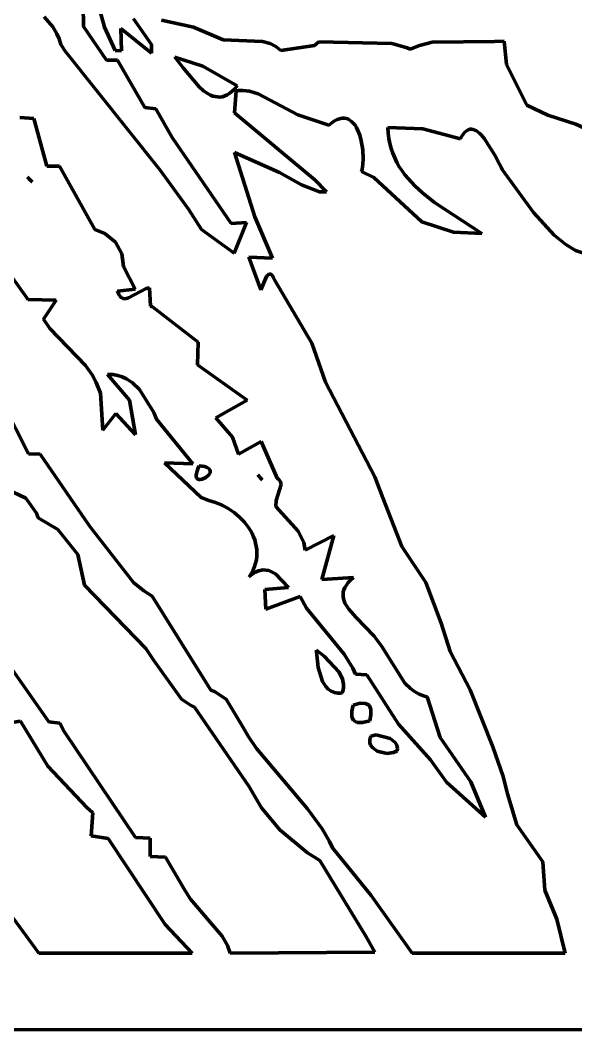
# Model space of a CAD drawing. Header units: millimetres. Extents: x 0 to 6.58, y 0 to 6.88.
# Drawn here: x 2.104 to 2.908, y 0 to 1.461 of the extents above; entities that cross this region are included whole.
import ezdxf

# ---------------------------------------------------------------- set-up
doc = ezdxf.new("R2010")
doc.units = ezdxf.units.MM
doc.layers.add('color#020202ff', color=7, linetype='CONTINUOUS', lineweight=100)
doc.layers.add('color#ffffffff', color=7, linetype='CONTINUOUS', lineweight=100)

msp = doc.modelspace()

# ---------------------------------------------------------------- linework, layer by layer
at = {"layer": 'color#020202ff'}
for p, q in [((2.2044, 1.5272), (2.2258, 1.4507)), ((2.195, 1.4516), (2.1946, 1.4822)), ((2.1382, 1.4654), (2.1508, 1.4509)), ((2.2934, 1.4255), (2.2675, 1.4628)), ((2.1508, 1.4509), (2.1567, 1.4408)), ((2.2283, 1.4027), (2.195, 1.4516)), ((2.2258, 1.4507), (2.2412, 1.4169)), ((2.2503, 1.4163), (2.2494, 1.4488)), ((2.2494, 1.4488), (2.2937, 1.4127)), ((2.3083, 1.4606), (2.3544, 1.4503)), ((2.3544, 1.4503), (2.3972, 1.4324)), ((2.1567, 1.4408), (2.1598, 1.4334)), ((2.1598, 1.4334), (2.1623, 1.4254)), ((2.3972, 1.4324), (2.4544, 1.43)), ((2.1623, 1.4254), (2.1689, 1.4159)), ((2.2412, 1.4169), (2.2503, 1.4163)), ((2.2937, 1.4127), (2.2934, 1.4255)), ((2.4544, 1.43), (2.4656, 1.4268)), ((2.4656, 1.4268), (2.4734, 1.4226)), ((2.4734, 1.4226), (2.4783, 1.4189)), ((2.4783, 1.4189), (2.4806, 1.4166)), ((2.4806, 1.4166), (2.5294, 1.424)), ((2.5294, 1.424), (2.5359, 1.4294)), ((2.5359, 1.4294), (2.6416, 1.4271)), ((2.6416, 1.4271), (2.6638, 1.4206)), ((2.6638, 1.4206), (2.6681, 1.4189)), ((2.6681, 1.4189), (2.6815, 1.4242)), ((2.6815, 1.4242), (2.6998, 1.4287)), ((2.6998, 1.4287), (2.79, 1.4299)), ((2.79, 1.4299), (2.8041, 1.4301)), ((2.8041, 1.4301), (2.8072, 1.3963)), ((2.1689, 1.4159), (2.3062, 1.2434)), ((2.2442, 1.4026), (2.2283, 1.4027)), ((2.2838, 1.3343), (2.2442, 1.4026)), ((2.3272, 1.4073), (2.3294, 1.4045)), ((2.3678, 1.3943), (2.3272, 1.4073)), ((2.3294, 1.4045), (2.3393, 1.3915)), ((2.3393, 1.3915), (2.3626, 1.364)), ((2.4176, 1.3656), (2.3678, 1.3943)), ((2.8072, 1.3963), (2.8367, 1.3377)), ((2.3626, 1.364), (2.369, 1.3585)), ((2.369, 1.3585), (2.3755, 1.354)), ((2.4104, 1.3577), (2.414, 1.3613)), ((2.414, 1.3613), (2.4176, 1.3656)), ((2.4194, 1.3588), (2.4161, 1.3583)), ((2.4259, 1.359), (2.4194, 1.3588)), ((2.4355, 1.3579), (2.4259, 1.359)), ((2.3755, 1.354), (2.3789, 1.3523)), ((2.3789, 1.3523), (2.3823, 1.3509)), ((2.3823, 1.3509), (2.3857, 1.35)), ((2.3857, 1.35), (2.3892, 1.3495)), ((2.3892, 1.3495), (2.3926, 1.3494)), ((2.3926, 1.3494), (2.3962, 1.3499)), ((2.3962, 1.3499), (2.3997, 1.351)), ((2.3997, 1.351), (2.4032, 1.3526)), ((2.4032, 1.3526), (2.4068, 1.3548)), ((2.4068, 1.3548), (2.4104, 1.3577)), ((2.4161, 1.3583), (2.4138, 1.3268)), ((2.448, 1.3539), (2.4355, 1.3579)), ((2.5055, 1.3235), (2.448, 1.3539)), ((2.3, 1.3326), (2.2838, 1.3343)), ((2.3237, 1.2908), (2.3, 1.3326)), ((2.8367, 1.3377), (2.8674, 1.3234)), ((2.1233, 1.3186), (2.1033, 1.3199)), ((2.1422, 1.2495), (2.1233, 1.3186)), ((2.4138, 1.3268), (2.5301, 1.2298)), ((2.5502, 1.3086), (2.5055, 1.3235)), ((2.5585, 1.3148), (2.5544, 1.312)), ((2.5623, 1.3168), (2.5585, 1.3148)), ((2.5659, 1.3181), (2.5623, 1.3168)), ((2.5694, 1.3187), (2.5659, 1.3181)), ((2.5727, 1.3188), (2.5694, 1.3187)), ((2.5757, 1.3183), (2.5727, 1.3188)), ((2.5786, 1.3172), (2.5757, 1.3183)), ((2.5813, 1.3157), (2.5786, 1.3172)), ((2.5838, 1.3137), (2.5813, 1.3157)), ((2.8674, 1.3234), (2.9077, 1.3103)), ((2.5544, 1.312), (2.5502, 1.3086)), ((2.5861, 1.3113), (2.5838, 1.3137)), ((2.5882, 1.3086), (2.5861, 1.3113)), ((2.5902, 1.3055), (2.5882, 1.3086)), ((2.592, 1.3021), (2.5902, 1.3055)), ((2.595, 1.2945), (2.592, 1.3021)), ((2.6863, 1.3034), (2.6357, 1.3054)), ((2.6357, 1.3054), (2.6361, 1.2973)), ((2.7406, 1.2888), (2.6863, 1.3034)), ((2.7496, 1.3007), (2.7473, 1.2988)), ((2.752, 1.3021), (2.7496, 1.3007)), ((2.7543, 1.3028), (2.752, 1.3021)), ((2.7567, 1.3029), (2.7543, 1.3028)), ((2.7591, 1.3026), (2.7567, 1.3029)), ((2.7616, 1.3017), (2.7591, 1.3026)), ((2.764, 1.3005), (2.7616, 1.3017)), ((2.7664, 1.2988), (2.764, 1.3005)), ((2.9077, 1.3103), (2.9374, 1.2966)), ((2.4091, 1.1664), (2.3237, 1.2908)), ((2.5973, 1.2862), (2.595, 1.2945)), ((2.5994, 1.2731), (2.5973, 1.2862)), ((2.6361, 1.2973), (2.6371, 1.2895)), ((2.6371, 1.2895), (2.6385, 1.2821)), ((2.7428, 1.2929), (2.7406, 1.2888)), ((2.745, 1.2962), (2.7428, 1.2929)), ((2.7473, 1.2988), (2.745, 1.2962)), ((2.7688, 1.2968), (2.7664, 1.2988)), ((2.7711, 1.2944), (2.7688, 1.2968)), ((2.7758, 1.2889), (2.7711, 1.2944)), ((2.7905, 1.2653), (2.7758, 1.2889)), ((2.6, 1.2602), (2.5994, 1.2731)), ((2.6385, 1.2821), (2.6404, 1.2749)), ((2.6404, 1.2749), (2.6428, 1.268)), ((2.4788, 1.2403), (2.4137, 1.2693)), ((2.4137, 1.2693), (2.4434, 1.1759)), ((2.5995, 1.2521), (2.6, 1.2602)), ((2.6428, 1.268), (2.6456, 1.2613)), ((2.6456, 1.2613), (2.6488, 1.2549)), ((2.7973, 1.2523), (2.7905, 1.2653)), ((2.1606, 1.2496), (2.1422, 1.2495)), ((2.2118, 1.1578), (2.1606, 1.2496)), ((2.3062, 1.2434), (2.3472, 1.1872)), ((2.5976, 1.2415), (2.5984, 1.2448)), ((2.6155, 1.233), (2.5976, 1.2415)), ((2.5984, 1.2448), (2.5995, 1.2521)), ((2.6488, 1.2549), (2.6523, 1.2487)), ((2.6523, 1.2487), (2.6562, 1.2427)), ((2.6562, 1.2427), (2.6605, 1.237)), ((2.8, 1.247), (2.7973, 1.2523)), ((2.8012, 1.2448), (2.8, 1.247)), ((2.8465, 1.1822), (2.8012, 1.2448)), ((2.114, 1.2336), (2.1207, 1.2269)), ((2.1192, 1.2284), (2.114, 1.2336)), ((2.1207, 1.2269), (2.1192, 1.2284)), ((2.5105, 1.2224), (2.4788, 1.2403)), ((2.5301, 1.2298), (2.5469, 1.2122)), ((2.6848, 1.1691), (2.6155, 1.233)), ((2.6605, 1.237), (2.665, 1.2314)), ((2.665, 1.2314), (2.6749, 1.2209)), ((2.5366, 1.2123), (2.5105, 1.2224)), ((2.6749, 1.2209), (2.6858, 1.2109)), ((2.5469, 1.2122), (2.5366, 1.2123)), ((2.6858, 1.2109), (2.7033, 1.1971)), ((2.3472, 1.1872), (2.366, 1.1578)), ((2.7033, 1.1971), (2.7715, 1.1522)), ((2.4434, 1.1759), (2.4688, 1.1163)), ((2.7305, 1.1538), (2.6848, 1.1691)), ((2.8762, 1.1497), (2.8465, 1.1822)), ((2.2263, 1.1519), (2.2118, 1.1578)), ((2.366, 1.1578), (2.4131, 1.1236)), ((2.4313, 1.1681), (2.4091, 1.1664)), ((2.4131, 1.1236), (2.4313, 1.1681)), ((2.2413, 1.1395), (2.2263, 1.1519)), ((2.2506, 1.1225), (2.2413, 1.1395)), ((2.7715, 1.1522), (2.7305, 1.1538)), ((2.8932, 1.1361), (2.8762, 1.1497)), ((2.9072, 1.1273), (2.8932, 1.1361)), ((2.9657, 1.1072), (2.9072, 1.1273)), ((2.2532, 1.1045), (2.2506, 1.1225)), ((2.4688, 1.1163), (2.4343, 1.1179)), ((2.4343, 1.1179), (2.4519, 1.0703)), ((2.0805, 1.1048), (2.113, 1.0589)), ((2.2699, 1.0714), (2.2532, 1.1045)), ((2.4519, 1.0703), (2.4603, 1.09)), ((2.4603, 1.09), (2.4634, 1.0931)), ((2.4634, 1.0931), (2.4659, 1.0934)), ((2.4659, 1.0934), (2.4675, 1.0925)), ((2.4675, 1.0925), (2.4691, 1.0904)), ((2.4691, 1.0904), (2.4699, 1.0889)), ((2.4699, 1.0889), (2.4707, 1.0871)), ((2.4707, 1.0871), (2.4715, 1.0849)), ((2.4715, 1.0849), (2.5257, 0.9936)), ((2.2446, 1.0686), (2.2699, 1.0714)), ((2.2455, 1.0661), (2.2446, 1.0686)), ((2.2857, 1.0723), (2.2604, 1.0588)), ((2.2906, 1.0733), (2.2857, 1.0723)), ((2.292, 1.0471), (2.2906, 1.0733)), ((2.113, 1.0589), (2.1147, 1.0565)), ((2.1147, 1.0565), (2.1558, 1.0558)), ((2.1558, 1.0558), (2.1374, 1.028)), ((2.2464, 1.0639), (2.2455, 1.0661)), ((2.2475, 1.0621), (2.2464, 1.0639)), ((2.2486, 1.0606), (2.2475, 1.0621)), ((2.2498, 1.0595), (2.2486, 1.0606)), ((2.2525, 1.0581), (2.2498, 1.0595)), ((2.2555, 1.0577), (2.2525, 1.0581)), ((2.2604, 1.0588), (2.2555, 1.0577)), ((2.2949, 1.0461), (2.292, 1.0471)), ((2.3612, 0.9947), (2.2949, 1.0461)), ((2.1374, 1.028), (2.1464, 1.0144)), ((2.1464, 1.0144), (2.1981, 0.961)), ((2.3602, 0.962), (2.3612, 0.9947)), ((2.5257, 0.9936), (2.5453, 0.9369)), ((2.1981, 0.961), (2.2077, 0.9477)), ((2.4322, 0.9111), (2.3602, 0.962)), ((2.2077, 0.9477), (2.2134, 0.9366)), ((2.2134, 0.9366), (2.2199, 0.9209)), ((2.2618, 0.9108), (2.2299, 0.9478)), ((2.2299, 0.9478), (2.2375, 0.9478)), ((2.2375, 0.9478), (2.2447, 0.9467)), ((2.2447, 0.9467), (2.2514, 0.9447)), ((2.2514, 0.9447), (2.2576, 0.9418)), ((2.2576, 0.9418), (2.2662, 0.9362)), ((2.2662, 0.9362), (2.2762, 0.9265)), ((2.5453, 0.9369), (2.617, 0.7999)), ((2.2199, 0.9209), (2.2232, 0.8673)), ((2.2762, 0.9265), (2.2968, 0.8929)), ((2.1158, 0.8335), (2.0785, 0.9064)), ((2.2707, 0.8607), (2.2618, 0.9108)), ((2.3868, 0.8853), (2.4322, 0.9111)), ((2.2232, 0.8673), (2.242, 0.8916)), ((2.242, 0.8916), (2.2707, 0.8607)), ((2.2968, 0.8929), (2.301, 0.8833)), ((2.301, 0.8833), (2.3535, 0.8188)), ((2.4108, 0.8572), (2.3868, 0.8853)), ((2.4195, 0.8326), (2.4108, 0.8572)), ((2.4523, 0.8512), (2.4195, 0.8326)), ((2.4756, 0.7981), (2.4523, 0.8512)), ((2.1324, 0.833), (2.1158, 0.8335)), ((2.2036, 0.7296), (2.1324, 0.833)), ((2.3535, 0.8188), (2.3124, 0.8201)), ((2.3124, 0.8201), (2.3657, 0.7703)), ((2.3583, 0.8025), (2.3587, 0.805)), ((2.3587, 0.805), (2.3595, 0.8081)), ((2.3595, 0.8081), (2.3608, 0.8117)), ((2.3608, 0.8117), (2.3628, 0.8159)), ((2.3628, 0.8159), (2.367, 0.8154)), ((2.367, 0.8154), (2.3705, 0.8147)), ((2.3705, 0.8147), (2.3733, 0.8138)), ((2.3733, 0.8138), (2.3755, 0.8127)), ((2.3755, 0.8127), (2.377, 0.8115)), ((2.3783, 0.8058), (2.3766, 0.8028)), ((2.377, 0.8115), (2.378, 0.8102)), ((2.378, 0.8102), (2.3785, 0.8087)), ((2.3786, 0.8073), (2.3783, 0.8058)), ((2.3785, 0.8087), (2.3786, 0.8073)), ((2.3584, 0.8004), (2.3583, 0.8025)), ((2.3589, 0.7987), (2.3584, 0.8004)), ((2.3597, 0.7975), (2.3589, 0.7987)), ((2.3608, 0.7966), (2.3597, 0.7975)), ((2.3621, 0.7961), (2.3608, 0.7966)), ((2.3636, 0.7959), (2.3621, 0.7961)), ((2.367, 0.7965), (2.3636, 0.7959)), ((2.3723, 0.799), (2.367, 0.7965)), ((2.3766, 0.8028), (2.3723, 0.799)), ((2.4474, 0.8028), (2.4537, 0.7957)), ((2.4523, 0.7973), (2.4474, 0.8028)), ((2.4537, 0.7957), (2.4523, 0.7973)), ((2.474, 0.7659), (2.4813, 0.7887)), ((2.4783, 0.7955), (2.4756, 0.7981)), ((2.4801, 0.7928), (2.4783, 0.7955)), ((2.4813, 0.7887), (2.4801, 0.7928)), ((2.617, 0.7999), (2.6285, 0.7697)), ((2.0835, 0.7828), (2.1119, 0.7691)), ((2.1119, 0.7691), (2.1272, 0.7473)), ((2.3657, 0.7703), (2.3765, 0.7657)), ((2.3765, 0.7657), (2.3863, 0.763)), ((2.3863, 0.763), (2.3957, 0.7591)), ((2.4737, 0.757), (2.474, 0.7659)), ((2.6285, 0.7697), (2.6557, 0.6991)), ((2.1272, 0.7473), (2.1295, 0.7405)), ((2.3957, 0.7591), (2.4048, 0.7543)), ((2.4048, 0.7543), (2.4133, 0.7485)), ((2.4133, 0.7485), (2.4211, 0.7418)), ((2.506, 0.7213), (2.4737, 0.757)), ((2.1295, 0.7405), (2.1579, 0.724)), ((2.4211, 0.7418), (2.4282, 0.7345)), ((2.4282, 0.7345), (2.4342, 0.7265)), ((2.1579, 0.724), (2.1869, 0.6877)), ((2.2065, 0.7259), (2.2036, 0.7296)), ((2.2676, 0.6469), (2.2065, 0.7259)), ((2.4342, 0.7265), (2.4369, 0.7222)), ((2.4369, 0.7222), (2.4392, 0.7179)), ((2.4392, 0.7179), (2.4413, 0.7134)), ((2.5142, 0.705), (2.506, 0.7213)), ((2.4413, 0.7134), (2.443, 0.7089)), ((2.443, 0.7089), (2.4443, 0.7042)), ((2.4443, 0.7042), (2.4453, 0.6995)), ((2.516, 0.6941), (2.5142, 0.705)), ((2.5576, 0.7149), (2.516, 0.6941)), ((2.54, 0.6514), (2.5576, 0.7149)), ((2.1869, 0.6877), (2.1968, 0.6435)), ((2.4453, 0.6995), (2.446, 0.6947)), ((2.446, 0.6947), (2.4462, 0.6899)), ((2.4462, 0.6899), (2.446, 0.685)), ((2.6557, 0.6991), (2.6907, 0.647)), ((2.4443, 0.6751), (2.4428, 0.6702)), ((2.4454, 0.6801), (2.4443, 0.6751)), ((2.446, 0.685), (2.4454, 0.6801)), ((2.4382, 0.6604), (2.4352, 0.6555)), ((2.4352, 0.6555), (2.4397, 0.6593)), ((2.4407, 0.6653), (2.4382, 0.6604)), ((2.4397, 0.6593), (2.4442, 0.6622)), ((2.4428, 0.6702), (2.4407, 0.6653)), ((2.4442, 0.6622), (2.4485, 0.6641)), ((2.4485, 0.6641), (2.455, 0.6654)), ((2.455, 0.6654), (2.4633, 0.6645)), ((2.4633, 0.6645), (2.4731, 0.6598)), ((2.4731, 0.6598), (2.4917, 0.6401)), ((2.1968, 0.6435), (2.2856, 0.5517)), ((2.2824, 0.6349), (2.2676, 0.6469)), ((2.5858, 0.6542), (2.54, 0.6514)), ((2.5736, 0.6401), (2.5757, 0.6435)), ((2.5757, 0.6435), (2.5784, 0.647)), ((2.5784, 0.647), (2.5818, 0.6506)), ((2.5818, 0.6506), (2.5858, 0.6542)), ((2.6907, 0.647), (2.713, 0.5883)), ((2.2947, 0.6273), (2.2824, 0.6349)), ((2.4917, 0.6401), (2.4576, 0.637)), ((2.4576, 0.637), (2.4589, 0.6085)), ((2.5708, 0.6301), (2.5712, 0.6334)), ((2.5708, 0.6269), (2.5708, 0.6301)), ((2.5712, 0.6334), (2.5721, 0.6367)), ((2.5721, 0.6367), (2.5736, 0.6401)), ((2.3797, 0.4914), (2.2947, 0.6273)), ((2.4589, 0.6085), (2.5089, 0.6269)), ((2.5089, 0.6269), (2.5181, 0.61)), ((2.5713, 0.6237), (2.5708, 0.6269)), ((2.5723, 0.6205), (2.5713, 0.6237)), ((2.5735, 0.6174), (2.5723, 0.6205)), ((2.5752, 0.6143), (2.5735, 0.6174)), ((2.5793, 0.6083), (2.5752, 0.6143)), ((2.5181, 0.61), (2.5723, 0.5432)), ((2.59, 0.5964), (2.5793, 0.6083)), ((2.616, 0.5697), (2.59, 0.5964)), ((2.713, 0.5883), (2.726, 0.5475)), ((2.6201, 0.5636), (2.616, 0.5697)), ((2.6269, 0.5544), (2.6201, 0.5636)), ((2.1451, 0.4455), (2.0776, 0.5422)), ((2.2856, 0.5517), (2.2969, 0.5345)), ((2.5325, 0.5492), (2.5325, 0.5468)), ((2.5435, 0.5406), (2.5325, 0.5492)), ((2.5325, 0.5468), (2.5346, 0.524)), ((2.565, 0.5172), (2.5435, 0.5406)), ((2.5723, 0.5432), (2.5849, 0.523)), ((2.6604, 0.5016), (2.6269, 0.5544)), ((2.726, 0.5475), (2.7546, 0.4918)), ((2.2969, 0.5345), (2.3369, 0.4784)), ((2.5346, 0.524), (2.5412, 0.5038)), ((2.5699, 0.5074), (2.565, 0.5172)), ((2.5849, 0.523), (2.5889, 0.5143)), ((2.5889, 0.5143), (2.6052, 0.5134)), ((2.6052, 0.5134), (2.651, 0.442)), ((2.5412, 0.5038), (2.5457, 0.4967)), ((2.5457, 0.4967), (2.5494, 0.4929)), ((2.5717, 0.4999), (2.5699, 0.5074)), ((2.5717, 0.4948), (2.5717, 0.4999)), ((2.6684, 0.4937), (2.6604, 0.5016)), ((2.3847, 0.4895), (2.3797, 0.4914)), ((2.4018, 0.4785), (2.3847, 0.4895)), ((2.5494, 0.4929), (2.5535, 0.4899)), ((2.5535, 0.4899), (2.5583, 0.4879)), ((2.5583, 0.4879), (2.5609, 0.4873)), ((2.5609, 0.4873), (2.5636, 0.487)), ((2.5636, 0.487), (2.5665, 0.4871)), ((2.5665, 0.4871), (2.5696, 0.4875)), ((2.5696, 0.4875), (2.5706, 0.4899)), ((2.5706, 0.4899), (2.5717, 0.4948)), ((2.6744, 0.4892), (2.6684, 0.4937)), ((2.6811, 0.4855), (2.6744, 0.4892)), ((2.6886, 0.4827), (2.6811, 0.4855)), ((2.6926, 0.4816), (2.6886, 0.4827)), ((2.7546, 0.4918), (2.7875, 0.4096)), ((2.3369, 0.4784), (2.35, 0.4697)), ((2.35, 0.4697), (2.356, 0.467)), ((2.4263, 0.4373), (2.4018, 0.4785)), ((2.5854, 0.4697), (2.5836, 0.4611)), ((2.5956, 0.4724), (2.5854, 0.4697)), ((2.6033, 0.4723), (2.5956, 0.4724)), ((2.6085, 0.4696), (2.6033, 0.4723)), ((2.6111, 0.464), (2.6085, 0.4696)), ((2.7113, 0.4228), (2.6926, 0.4816)), ((2.356, 0.467), (2.4347, 0.3526)), ((2.5836, 0.4611), (2.5836, 0.4529)), ((2.5836, 0.4529), (2.5862, 0.4474)), ((2.6095, 0.4471), (2.6112, 0.4557)), ((2.6112, 0.4557), (2.6111, 0.464)), ((2.0881, 0.4442), (2.1039, 0.4464)), ((2.1039, 0.4464), (2.1438, 0.3815)), ((2.1609, 0.4436), (2.1451, 0.4455)), ((2.1673, 0.4314), (2.1609, 0.4436)), ((2.5862, 0.4474), (2.5914, 0.4446)), ((2.5914, 0.4446), (2.5991, 0.4445)), ((2.5991, 0.4445), (2.6095, 0.4471)), ((2.651, 0.442), (2.6974, 0.3908)), ((2.2703, 0.2784), (2.1673, 0.4314)), ((2.4336, 0.4249), (2.4263, 0.4373)), ((2.4458, 0.4071), (2.4336, 0.4249)), ((2.6112, 0.425), (2.6103, 0.4229)), ((2.6189, 0.4265), (2.6112, 0.425)), ((2.6392, 0.4213), (2.6189, 0.4265)), ((2.6103, 0.4229), (2.6095, 0.419)), ((2.6095, 0.419), (2.6097, 0.4154)), ((2.6097, 0.4154), (2.6108, 0.412)), ((2.6108, 0.412), (2.614, 0.4077)), ((2.6462, 0.4157), (2.6392, 0.4213)), ((2.6487, 0.4116), (2.6462, 0.4157)), ((2.6496, 0.407), (2.6487, 0.4116)), ((2.7558, 0.3587), (2.7113, 0.4228)), ((2.7875, 0.4096), (2.8026, 0.3664)), ((2.5196, 0.3196), (2.4458, 0.4071)), ((2.614, 0.4077), (2.6203, 0.4033)), ((2.6203, 0.4033), (2.6343, 0.3999)), ((2.6343, 0.3999), (2.6441, 0.4012)), ((2.6441, 0.4012), (2.649, 0.4036)), ((2.649, 0.4036), (2.6496, 0.407)), ((2.1438, 0.3815), (2.1998, 0.3215)), ((2.6974, 0.3908), (2.7205, 0.3583)), ((2.8026, 0.3664), (2.8087, 0.3412)), ((2.4347, 0.3526), (2.4528, 0.3212)), ((2.7205, 0.3583), (2.7769, 0.3078)), ((2.7769, 0.3078), (2.7558, 0.3587)), ((2.8087, 0.3412), (2.8224, 0.2964)), ((2.1998, 0.3215), (2.2087, 0.3139)), ((2.2087, 0.3139), (2.2065, 0.2806)), ((2.4528, 0.3212), (2.4795, 0.2892)), ((2.5404, 0.2908), (2.5196, 0.3196)), ((2.8224, 0.2964), (2.86, 0.2431)), ((2.2065, 0.2806), (2.231, 0.277)), ((2.2918, 0.2771), (2.2703, 0.2784)), ((2.4795, 0.2892), (2.5195, 0.256)), ((2.551, 0.2723), (2.5404, 0.2908)), ((2.231, 0.277), (2.3135, 0.1524)), ((2.2919, 0.2508), (2.2918, 0.2771)), ((2.5558, 0.2632), (2.551, 0.2723)), ((2.6116, 0.1944), (2.5558, 0.2632)), ((2.3139, 0.2498), (2.2919, 0.2508)), ((2.3419, 0.2022), (2.3139, 0.2498)), ((2.5195, 0.256), (2.5371, 0.2451)), ((2.5371, 0.2451), (2.6038, 0.1357)), ((2.86, 0.2431), (2.8631, 0.2018)), ((2.1307, 0.1111), (2.0455, 0.2267)), ((2.35, 0.1889), (2.3419, 0.2022)), ((2.6707, 0.1107), (2.6116, 0.1944)), ((2.8631, 0.2018), (2.8803, 0.1599)), ((2.3959, 0.1356), (2.35, 0.1889)), ((2.3135, 0.1524), (2.3527, 0.1109)), ((2.8803, 0.1599), (2.8925, 0.111)), ((2.4035, 0.1222), (2.3959, 0.1356)), ((2.6038, 0.1357), (2.6169, 0.1125)), ((2.4076, 0.1111), (2.4035, 0.1222)), ((2.3527, 0.1109), (2.1307, 0.1111)), ((2.6169, 0.1125), (2.4076, 0.1111)), ((2.8925, 0.111), (2.6707, 0.1107))]:
    msp.add_line(p, q, dxfattribs=at)
at = {"layer": 'color#ffffffff'}
for p, q in [((2.2258, 1.4507), (2.2044, 1.5272)), ((2.1946, 1.4822), (2.195, 1.4516)), ((2.1508, 1.4509), (2.1382, 1.4654)), ((2.2675, 1.4628), (2.2934, 1.4255)), ((2.1567, 1.4408), (2.1508, 1.4509)), ((2.195, 1.4516), (2.2283, 1.4027)), ((2.2412, 1.4169), (2.2258, 1.4507)), ((2.2937, 1.4127), (2.2494, 1.4488)), ((2.2494, 1.4488), (2.2503, 1.4163)), ((2.3544, 1.4503), (2.3083, 1.4606)), ((2.3972, 1.4324), (2.3544, 1.4503)), ((2.1598, 1.4334), (2.1567, 1.4408)), ((2.1623, 1.4254), (2.1598, 1.4334)), ((2.4544, 1.43), (2.3972, 1.4324)), ((2.1689, 1.4159), (2.1623, 1.4254)), ((2.2503, 1.4163), (2.2412, 1.4169)), ((2.2934, 1.4255), (2.2937, 1.4127)), ((2.4656, 1.4268), (2.4544, 1.43)), ((2.4734, 1.4226), (2.4656, 1.4268)), ((2.4783, 1.4189), (2.4734, 1.4226)), ((2.4806, 1.4166), (2.4783, 1.4189)), ((2.5294, 1.424), (2.4806, 1.4166)), ((2.5359, 1.4294), (2.5294, 1.424)), ((2.6416, 1.4271), (2.5359, 1.4294)), ((2.6638, 1.4206), (2.6416, 1.4271)), ((2.6681, 1.4189), (2.6638, 1.4206)), ((2.6815, 1.4242), (2.6681, 1.4189)), ((2.6998, 1.4287), (2.6815, 1.4242)), ((2.79, 1.4299), (2.6998, 1.4287)), ((2.8041, 1.4301), (2.79, 1.4299)), ((2.8072, 1.3963), (2.8041, 1.4301)), ((2.3062, 1.2434), (2.1689, 1.4159)), ((2.2283, 1.4027), (2.2442, 1.4026)), ((2.2442, 1.4026), (2.2838, 1.3343)), ((2.3272, 1.4073), (2.3678, 1.3943)), ((2.3294, 1.4045), (2.3272, 1.4073)), ((2.3393, 1.3915), (2.3294, 1.4045)), ((2.3626, 1.364), (2.3393, 1.3915)), ((2.3678, 1.3943), (2.4176, 1.3656)), ((2.8367, 1.3377), (2.8072, 1.3963)), ((2.369, 1.3585), (2.3626, 1.364)), ((2.3755, 1.354), (2.369, 1.3585)), ((2.414, 1.3613), (2.4104, 1.3577)), ((2.4176, 1.3656), (2.414, 1.3613)), ((2.4161, 1.3583), (2.4194, 1.3588)), ((2.4194, 1.3588), (2.4259, 1.359)), ((2.4259, 1.359), (2.4355, 1.3579)), ((2.3789, 1.3523), (2.3755, 1.354)), ((2.3823, 1.3509), (2.3789, 1.3523)), ((2.3857, 1.35), (2.3823, 1.3509)), ((2.3892, 1.3495), (2.3857, 1.35)), ((2.3926, 1.3494), (2.3892, 1.3495)), ((2.3962, 1.3499), (2.3926, 1.3494)), ((2.3997, 1.351), (2.3962, 1.3499)), ((2.4032, 1.3526), (2.3997, 1.351)), ((2.4068, 1.3548), (2.4032, 1.3526)), ((2.4104, 1.3577), (2.4068, 1.3548)), ((2.4138, 1.3268), (2.4161, 1.3583)), ((2.4355, 1.3579), (2.448, 1.3539)), ((2.448, 1.3539), (2.5055, 1.3235)), ((2.2838, 1.3343), (2.3, 1.3326)), ((2.3, 1.3326), (2.3237, 1.2908)), ((2.8674, 1.3234), (2.8367, 1.3377)), ((2.1033, 1.3199), (2.1233, 1.3186)), ((2.1233, 1.3186), (2.1422, 1.2495)), ((2.5301, 1.2298), (2.4138, 1.3268)), ((2.5055, 1.3235), (2.5502, 1.3086)), ((2.5544, 1.312), (2.5585, 1.3148)), ((2.5585, 1.3148), (2.5623, 1.3168)), ((2.5623, 1.3168), (2.5659, 1.3181)), ((2.5659, 1.3181), (2.5694, 1.3187)), ((2.5694, 1.3187), (2.5727, 1.3188)), ((2.5727, 1.3188), (2.5757, 1.3183)), ((2.5757, 1.3183), (2.5786, 1.3172)), ((2.5786, 1.3172), (2.5813, 1.3157)), ((2.5813, 1.3157), (2.5838, 1.3137)), ((2.9077, 1.3103), (2.8674, 1.3234)), ((2.5502, 1.3086), (2.5544, 1.312)), ((2.5838, 1.3137), (2.5861, 1.3113)), ((2.5861, 1.3113), (2.5882, 1.3086)), ((2.5882, 1.3086), (2.5902, 1.3055)), ((2.5902, 1.3055), (2.592, 1.3021)), ((2.592, 1.3021), (2.595, 1.2945)), ((2.6361, 1.2973), (2.6357, 1.3054)), ((2.6357, 1.3054), (2.6863, 1.3034)), ((2.6863, 1.3034), (2.7406, 1.2888)), ((2.7473, 1.2988), (2.7496, 1.3007)), ((2.7496, 1.3007), (2.752, 1.3021)), ((2.752, 1.3021), (2.7543, 1.3028)), ((2.7543, 1.3028), (2.7567, 1.3029)), ((2.7567, 1.3029), (2.7591, 1.3026)), ((2.7591, 1.3026), (2.7616, 1.3017)), ((2.7616, 1.3017), (2.764, 1.3005)), ((2.764, 1.3005), (2.7664, 1.2988)), ((2.9374, 1.2966), (2.9077, 1.3103)), ((2.3237, 1.2908), (2.4091, 1.1664)), ((2.595, 1.2945), (2.5973, 1.2862)), ((2.5973, 1.2862), (2.5994, 1.2731)), ((2.6371, 1.2895), (2.6361, 1.2973)), ((2.6385, 1.2821), (2.6371, 1.2895)), ((2.7406, 1.2888), (2.7428, 1.2929)), ((2.7428, 1.2929), (2.745, 1.2962)), ((2.745, 1.2962), (2.7473, 1.2988)), ((2.7664, 1.2988), (2.7688, 1.2968)), ((2.7688, 1.2968), (2.7711, 1.2944)), ((2.7711, 1.2944), (2.7758, 1.2889)), ((2.7758, 1.2889), (2.7905, 1.2653)), ((2.5994, 1.2731), (2.6, 1.2602)), ((2.6404, 1.2749), (2.6385, 1.2821)), ((2.6428, 1.268), (2.6404, 1.2749)), ((2.4434, 1.1759), (2.4137, 1.2693)), ((2.4137, 1.2693), (2.4788, 1.2403)), ((2.6, 1.2602), (2.5995, 1.2521)), ((2.6456, 1.2613), (2.6428, 1.268)), ((2.6488, 1.2549), (2.6456, 1.2613)), ((2.7905, 1.2653), (2.7973, 1.2523)), ((2.1422, 1.2495), (2.1606, 1.2496)), ((2.1606, 1.2496), (2.2118, 1.1578)), ((2.3472, 1.1872), (2.3062, 1.2434)), ((2.5984, 1.2448), (2.5976, 1.2415)), ((2.5976, 1.2415), (2.6155, 1.233)), ((2.5995, 1.2521), (2.5984, 1.2448)), ((2.6523, 1.2487), (2.6488, 1.2549)), ((2.6562, 1.2427), (2.6523, 1.2487)), ((2.6605, 1.237), (2.6562, 1.2427)), ((2.7973, 1.2523), (2.8, 1.247)), ((2.8, 1.247), (2.8012, 1.2448)), ((2.8012, 1.2448), (2.8465, 1.1822)), ((2.114, 1.2336), (2.1192, 1.2284)), ((2.1207, 1.2269), (2.114, 1.2336)), ((2.1192, 1.2284), (2.1207, 1.2269)), ((2.4788, 1.2403), (2.5105, 1.2224)), ((2.5469, 1.2122), (2.5301, 1.2298)), ((2.6155, 1.233), (2.6848, 1.1691)), ((2.665, 1.2314), (2.6605, 1.237)), ((2.6749, 1.2209), (2.665, 1.2314)), ((2.5105, 1.2224), (2.5366, 1.2123)), ((2.6858, 1.2109), (2.6749, 1.2209)), ((2.5366, 1.2123), (2.5469, 1.2122)), ((2.7033, 1.1971), (2.6858, 1.2109)), ((2.366, 1.1578), (2.3472, 1.1872)), ((2.7715, 1.1522), (2.7033, 1.1971)), ((2.4688, 1.1163), (2.4434, 1.1759)), ((2.6848, 1.1691), (2.7305, 1.1538)), ((2.8465, 1.1822), (2.8762, 1.1497)), ((2.2118, 1.1578), (2.2263, 1.1519)), ((2.4131, 1.1236), (2.366, 1.1578)), ((2.4091, 1.1664), (2.4313, 1.1681)), ((2.4313, 1.1681), (2.4131, 1.1236)), ((2.2263, 1.1519), (2.2413, 1.1395)), ((2.2413, 1.1395), (2.2506, 1.1225)), ((2.7305, 1.1538), (2.7715, 1.1522)), ((2.8762, 1.1497), (2.8932, 1.1361)), ((2.8932, 1.1361), (2.9072, 1.1273)), ((2.9072, 1.1273), (2.9657, 1.1072)), ((2.2506, 1.1225), (2.2532, 1.1045)), ((2.4519, 1.0703), (2.4343, 1.1179)), ((2.4343, 1.1179), (2.4688, 1.1163)), ((2.113, 1.0589), (2.0805, 1.1048)), ((2.2532, 1.1045), (2.2699, 1.0714)), ((2.4603, 1.09), (2.4519, 1.0703)), ((2.4634, 1.0931), (2.4603, 1.09)), ((2.4659, 1.0934), (2.4634, 1.0931)), ((2.4675, 1.0925), (2.4659, 1.0934)), ((2.4691, 1.0904), (2.4675, 1.0925)), ((2.4699, 1.0889), (2.4691, 1.0904)), ((2.4707, 1.0871), (2.4699, 1.0889)), ((2.4715, 1.0849), (2.4707, 1.0871)), ((2.5257, 0.9936), (2.4715, 1.0849)), ((2.2699, 1.0714), (2.2446, 1.0686)), ((2.2446, 1.0686), (2.2455, 1.0661)), ((2.2604, 1.0588), (2.2857, 1.0723)), ((2.2857, 1.0723), (2.2906, 1.0733)), ((2.2906, 1.0733), (2.292, 1.0471)), ((2.1147, 1.0565), (2.113, 1.0589)), ((2.1558, 1.0558), (2.1147, 1.0565)), ((2.1374, 1.028), (2.1558, 1.0558)), ((2.2455, 1.0661), (2.2464, 1.0639)), ((2.2464, 1.0639), (2.2475, 1.0621)), ((2.2475, 1.0621), (2.2486, 1.0606)), ((2.2486, 1.0606), (2.2498, 1.0595)), ((2.2498, 1.0595), (2.2525, 1.0581)), ((2.2525, 1.0581), (2.2555, 1.0577)), ((2.2555, 1.0577), (2.2604, 1.0588)), ((2.292, 1.0471), (2.2949, 1.0461)), ((2.2949, 1.0461), (2.3612, 0.9947)), ((2.1464, 1.0144), (2.1374, 1.028)), ((2.1981, 0.961), (2.1464, 1.0144)), ((2.3612, 0.9947), (2.3602, 0.962)), ((2.5453, 0.9369), (2.5257, 0.9936)), ((2.2077, 0.9477), (2.1981, 0.961)), ((2.3602, 0.962), (2.4322, 0.9111)), ((2.2134, 0.9366), (2.2077, 0.9477)), ((2.2199, 0.9209), (2.2134, 0.9366)), ((2.2375, 0.9478), (2.2299, 0.9478)), ((2.2299, 0.9478), (2.2618, 0.9108)), ((2.2447, 0.9467), (2.2375, 0.9478)), ((2.2514, 0.9447), (2.2447, 0.9467)), ((2.2576, 0.9418), (2.2514, 0.9447)), ((2.2662, 0.9362), (2.2576, 0.9418)), ((2.2762, 0.9265), (2.2662, 0.9362)), ((2.617, 0.7999), (2.5453, 0.9369)), ((2.2232, 0.8673), (2.2199, 0.9209)), ((2.2968, 0.8929), (2.2762, 0.9265)), ((2.0785, 0.9064), (2.1158, 0.8335)), ((2.2618, 0.9108), (2.2707, 0.8607)), ((2.4322, 0.9111), (2.3868, 0.8853)), ((2.242, 0.8916), (2.2232, 0.8673)), ((2.2707, 0.8607), (2.242, 0.8916)), ((2.301, 0.8833), (2.2968, 0.8929)), ((2.3535, 0.8188), (2.301, 0.8833)), ((2.3868, 0.8853), (2.4108, 0.8572)), ((2.4108, 0.8572), (2.4195, 0.8326)), ((2.4195, 0.8326), (2.4523, 0.8512)), ((2.4523, 0.8512), (2.4756, 0.7981)), ((2.1158, 0.8335), (2.1324, 0.833)), ((2.1324, 0.833), (2.2036, 0.7296)), ((2.3657, 0.7703), (2.3124, 0.8201)), ((2.3124, 0.8201), (2.3535, 0.8188)), ((2.3587, 0.805), (2.3583, 0.8025)), ((2.3595, 0.8081), (2.3587, 0.805)), ((2.3608, 0.8117), (2.3595, 0.8081)), ((2.3628, 0.8159), (2.3608, 0.8117)), ((2.367, 0.8154), (2.3628, 0.8159)), ((2.3705, 0.8147), (2.367, 0.8154)), ((2.3733, 0.8138), (2.3705, 0.8147)), ((2.3755, 0.8127), (2.3733, 0.8138)), ((2.377, 0.8115), (2.3755, 0.8127)), ((2.3766, 0.8028), (2.3783, 0.8058)), ((2.378, 0.8102), (2.377, 0.8115)), ((2.3785, 0.8087), (2.378, 0.8102)), ((2.3783, 0.8058), (2.3786, 0.8073)), ((2.3786, 0.8073), (2.3785, 0.8087)), ((2.3583, 0.8025), (2.3584, 0.8004)), ((2.3584, 0.8004), (2.3589, 0.7987)), ((2.3589, 0.7987), (2.3597, 0.7975)), ((2.3597, 0.7975), (2.3608, 0.7966)), ((2.3608, 0.7966), (2.3621, 0.7961)), ((2.3621, 0.7961), (2.3636, 0.7959)), ((2.3636, 0.7959), (2.367, 0.7965)), ((2.367, 0.7965), (2.3723, 0.799)), ((2.3723, 0.799), (2.3766, 0.8028)), ((2.4474, 0.8028), (2.4523, 0.7973)), ((2.4537, 0.7957), (2.4474, 0.8028)), ((2.4523, 0.7973), (2.4537, 0.7957)), ((2.4813, 0.7887), (2.474, 0.7659)), ((2.4756, 0.7981), (2.4783, 0.7955)), ((2.4783, 0.7955), (2.4801, 0.7928)), ((2.4801, 0.7928), (2.4813, 0.7887)), ((2.6285, 0.7697), (2.617, 0.7999)), ((2.1119, 0.7691), (2.0835, 0.7828)), ((2.1272, 0.7473), (2.1119, 0.7691)), ((2.3765, 0.7657), (2.3657, 0.7703)), ((2.3863, 0.763), (2.3765, 0.7657)), ((2.3957, 0.7591), (2.3863, 0.763)), ((2.474, 0.7659), (2.4737, 0.757)), ((2.6557, 0.6991), (2.6285, 0.7697)), ((2.1295, 0.7405), (2.1272, 0.7473)), ((2.4048, 0.7543), (2.3957, 0.7591)), ((2.4133, 0.7485), (2.4048, 0.7543)), ((2.4211, 0.7418), (2.4133, 0.7485)), ((2.4737, 0.757), (2.506, 0.7213)), ((2.1579, 0.724), (2.1295, 0.7405)), ((2.4282, 0.7345), (2.4211, 0.7418)), ((2.4342, 0.7265), (2.4282, 0.7345)), ((2.1869, 0.6877), (2.1579, 0.724)), ((2.2036, 0.7296), (2.2065, 0.7259)), ((2.2065, 0.7259), (2.2676, 0.6469)), ((2.4369, 0.7222), (2.4342, 0.7265)), ((2.4392, 0.7179), (2.4369, 0.7222)), ((2.4413, 0.7134), (2.4392, 0.7179)), ((2.506, 0.7213), (2.5142, 0.705)), ((2.443, 0.7089), (2.4413, 0.7134)), ((2.4443, 0.7042), (2.443, 0.7089)), ((2.4453, 0.6995), (2.4443, 0.7042)), ((2.5142, 0.705), (2.516, 0.6941)), ((2.516, 0.6941), (2.5576, 0.7149)), ((2.5576, 0.7149), (2.54, 0.6514)), ((2.1968, 0.6435), (2.1869, 0.6877)), ((2.446, 0.6947), (2.4453, 0.6995)), ((2.4462, 0.6899), (2.446, 0.6947)), ((2.446, 0.685), (2.4462, 0.6899)), ((2.6907, 0.647), (2.6557, 0.6991)), ((2.4428, 0.6702), (2.4443, 0.6751)), ((2.4443, 0.6751), (2.4454, 0.6801)), ((2.4454, 0.6801), (2.446, 0.685)), ((2.4352, 0.6555), (2.4382, 0.6604)), ((2.4397, 0.6593), (2.4352, 0.6555)), ((2.4382, 0.6604), (2.4407, 0.6653)), ((2.4442, 0.6622), (2.4397, 0.6593)), ((2.4407, 0.6653), (2.4428, 0.6702)), ((2.4485, 0.6641), (2.4442, 0.6622)), ((2.455, 0.6654), (2.4485, 0.6641)), ((2.4633, 0.6645), (2.455, 0.6654)), ((2.4731, 0.6598), (2.4633, 0.6645)), ((2.4917, 0.6401), (2.4731, 0.6598)), ((2.2856, 0.5517), (2.1968, 0.6435)), ((2.2676, 0.6469), (2.2824, 0.6349)), ((2.54, 0.6514), (2.5858, 0.6542)), ((2.5757, 0.6435), (2.5736, 0.6401)), ((2.5784, 0.647), (2.5757, 0.6435)), ((2.5818, 0.6506), (2.5784, 0.647)), ((2.5858, 0.6542), (2.5818, 0.6506)), ((2.713, 0.5883), (2.6907, 0.647)), ((2.2824, 0.6349), (2.2947, 0.6273)), ((2.4576, 0.637), (2.4917, 0.6401)), ((2.4589, 0.6085), (2.4576, 0.637)), ((2.5712, 0.6334), (2.5708, 0.6301)), ((2.5708, 0.6301), (2.5708, 0.6269)), ((2.5721, 0.6367), (2.5712, 0.6334)), ((2.5736, 0.6401), (2.5721, 0.6367)), ((2.2947, 0.6273), (2.3797, 0.4914)), ((2.5089, 0.6269), (2.4589, 0.6085)), ((2.5181, 0.61), (2.5089, 0.6269)), ((2.5708, 0.6269), (2.5713, 0.6237)), ((2.5713, 0.6237), (2.5723, 0.6205)), ((2.5723, 0.6205), (2.5735, 0.6174)), ((2.5735, 0.6174), (2.5752, 0.6143)), ((2.5752, 0.6143), (2.5793, 0.6083)), ((2.5723, 0.5432), (2.5181, 0.61)), ((2.5793, 0.6083), (2.59, 0.5964)), ((2.59, 0.5964), (2.616, 0.5697)), ((2.726, 0.5475), (2.713, 0.5883)), ((2.616, 0.5697), (2.6201, 0.5636)), ((2.6201, 0.5636), (2.6269, 0.5544)), ((2.0776, 0.5422), (2.1451, 0.4455)), ((2.2969, 0.5345), (2.2856, 0.5517)), ((2.5325, 0.5492), (2.5435, 0.5406)), ((2.5325, 0.5468), (2.5325, 0.5492)), ((2.5346, 0.524), (2.5325, 0.5468)), ((2.5435, 0.5406), (2.565, 0.5172)), ((2.5849, 0.523), (2.5723, 0.5432)), ((2.6269, 0.5544), (2.6604, 0.5016)), ((2.7546, 0.4918), (2.726, 0.5475)), ((2.3369, 0.4784), (2.2969, 0.5345)), ((2.5412, 0.5038), (2.5346, 0.524)), ((2.565, 0.5172), (2.5699, 0.5074)), ((2.5889, 0.5143), (2.5849, 0.523)), ((2.6052, 0.5134), (2.5889, 0.5143)), ((2.651, 0.442), (2.6052, 0.5134)), ((2.5457, 0.4967), (2.5412, 0.5038)), ((2.5494, 0.4929), (2.5457, 0.4967)), ((2.5699, 0.5074), (2.5717, 0.4999)), ((2.5717, 0.4999), (2.5717, 0.4948)), ((2.6604, 0.5016), (2.6684, 0.4937)), ((2.3797, 0.4914), (2.3847, 0.4895)), ((2.3847, 0.4895), (2.4018, 0.4785)), ((2.5535, 0.4899), (2.5494, 0.4929)), ((2.5583, 0.4879), (2.5535, 0.4899)), ((2.5609, 0.4873), (2.5583, 0.4879)), ((2.5636, 0.487), (2.5609, 0.4873)), ((2.5665, 0.4871), (2.5636, 0.487)), ((2.5696, 0.4875), (2.5665, 0.4871)), ((2.5706, 0.4899), (2.5696, 0.4875)), ((2.5717, 0.4948), (2.5706, 0.4899)), ((2.6684, 0.4937), (2.6744, 0.4892)), ((2.6744, 0.4892), (2.6811, 0.4855)), ((2.6811, 0.4855), (2.6886, 0.4827)), ((2.6886, 0.4827), (2.6926, 0.4816)), ((2.7875, 0.4096), (2.7546, 0.4918)), ((2.35, 0.4697), (2.3369, 0.4784)), ((2.356, 0.467), (2.35, 0.4697)), ((2.4018, 0.4785), (2.4263, 0.4373)), ((2.5836, 0.4611), (2.5854, 0.4697)), ((2.5854, 0.4697), (2.5956, 0.4724)), ((2.5956, 0.4724), (2.6033, 0.4723)), ((2.6033, 0.4723), (2.6085, 0.4696)), ((2.6085, 0.4696), (2.6111, 0.464)), ((2.6926, 0.4816), (2.7113, 0.4228)), ((2.4347, 0.3526), (2.356, 0.467)), ((2.5836, 0.4529), (2.5836, 0.4611)), ((2.5862, 0.4474), (2.5836, 0.4529)), ((2.6112, 0.4557), (2.6095, 0.4471)), ((2.6111, 0.464), (2.6112, 0.4557)), ((2.1039, 0.4464), (2.0881, 0.4442)), ((2.1438, 0.3815), (2.1039, 0.4464)), ((2.1451, 0.4455), (2.1609, 0.4436)), ((2.1609, 0.4436), (2.1673, 0.4314)), ((2.5914, 0.4446), (2.5862, 0.4474)), ((2.5991, 0.4445), (2.5914, 0.4446)), ((2.6095, 0.4471), (2.5991, 0.4445)), ((2.6974, 0.3908), (2.651, 0.442)), ((2.1673, 0.4314), (2.2703, 0.2784)), ((2.4263, 0.4373), (2.4336, 0.4249)), ((2.4336, 0.4249), (2.4458, 0.4071)), ((2.6103, 0.4229), (2.6112, 0.425)), ((2.6112, 0.425), (2.6189, 0.4265)), ((2.6189, 0.4265), (2.6392, 0.4213)), ((2.6095, 0.419), (2.6103, 0.4229)), ((2.6097, 0.4154), (2.6095, 0.419)), ((2.6108, 0.412), (2.6097, 0.4154)), ((2.614, 0.4077), (2.6108, 0.412)), ((2.6392, 0.4213), (2.6462, 0.4157)), ((2.6462, 0.4157), (2.6487, 0.4116)), ((2.6487, 0.4116), (2.6496, 0.407)), ((2.7113, 0.4228), (2.7558, 0.3587)), ((2.8026, 0.3664), (2.7875, 0.4096)), ((2.4458, 0.4071), (2.5196, 0.3196)), ((2.6203, 0.4033), (2.614, 0.4077)), ((2.6343, 0.3999), (2.6203, 0.4033)), ((2.6441, 0.4012), (2.6343, 0.3999)), ((2.649, 0.4036), (2.6441, 0.4012)), ((2.6496, 0.407), (2.649, 0.4036)), ((2.1998, 0.3215), (2.1438, 0.3815)), ((2.7205, 0.3583), (2.6974, 0.3908)), ((2.8087, 0.3412), (2.8026, 0.3664)), ((2.4528, 0.3212), (2.4347, 0.3526)), ((2.7769, 0.3078), (2.7205, 0.3583)), ((2.7558, 0.3587), (2.7769, 0.3078)), ((2.8224, 0.2964), (2.8087, 0.3412)), ((2.2087, 0.3139), (2.1998, 0.3215)), ((2.2065, 0.2806), (2.2087, 0.3139)), ((2.4795, 0.2892), (2.4528, 0.3212)), ((2.5196, 0.3196), (2.5404, 0.2908)), ((2.86, 0.2431), (2.8224, 0.2964)), ((2.231, 0.277), (2.2065, 0.2806)), ((2.2703, 0.2784), (2.2918, 0.2771)), ((2.5195, 0.256), (2.4795, 0.2892)), ((2.5404, 0.2908), (2.551, 0.2723)), ((2.3135, 0.1524), (2.231, 0.277)), ((2.2918, 0.2771), (2.2919, 0.2508)), ((2.551, 0.2723), (2.5558, 0.2632)), ((2.5558, 0.2632), (2.6116, 0.1944)), ((2.2919, 0.2508), (2.3139, 0.2498)), ((2.3139, 0.2498), (2.3419, 0.2022)), ((2.5371, 0.2451), (2.5195, 0.256)), ((2.6038, 0.1357), (2.5371, 0.2451)), ((2.8631, 0.2018), (2.86, 0.2431)), ((2.0455, 0.2267), (2.1307, 0.1111)), ((2.3419, 0.2022), (2.35, 0.1889)), ((2.6116, 0.1944), (2.6707, 0.1107)), ((2.8803, 0.1599), (2.8631, 0.2018)), ((2.35, 0.1889), (2.3959, 0.1356)), ((2.3527, 0.1109), (2.3135, 0.1524)), ((2.8925, 0.111), (2.8803, 0.1599)), ((2.3959, 0.1356), (2.4035, 0.1222)), ((2.6169, 0.1125), (2.6038, 0.1357)), ((2.4035, 0.1222), (2.4076, 0.1111)), ((2.1307, 0.1111), (2.3527, 0.1109)), ((2.4076, 0.1111), (2.6169, 0.1125)), ((2.6707, 0.1107), (2.8925, 0.111)), ((6.5833, 0), (0, 0))]:
    msp.add_line(p, q, dxfattribs=at)

doc.saveas('drawing.dxf')
